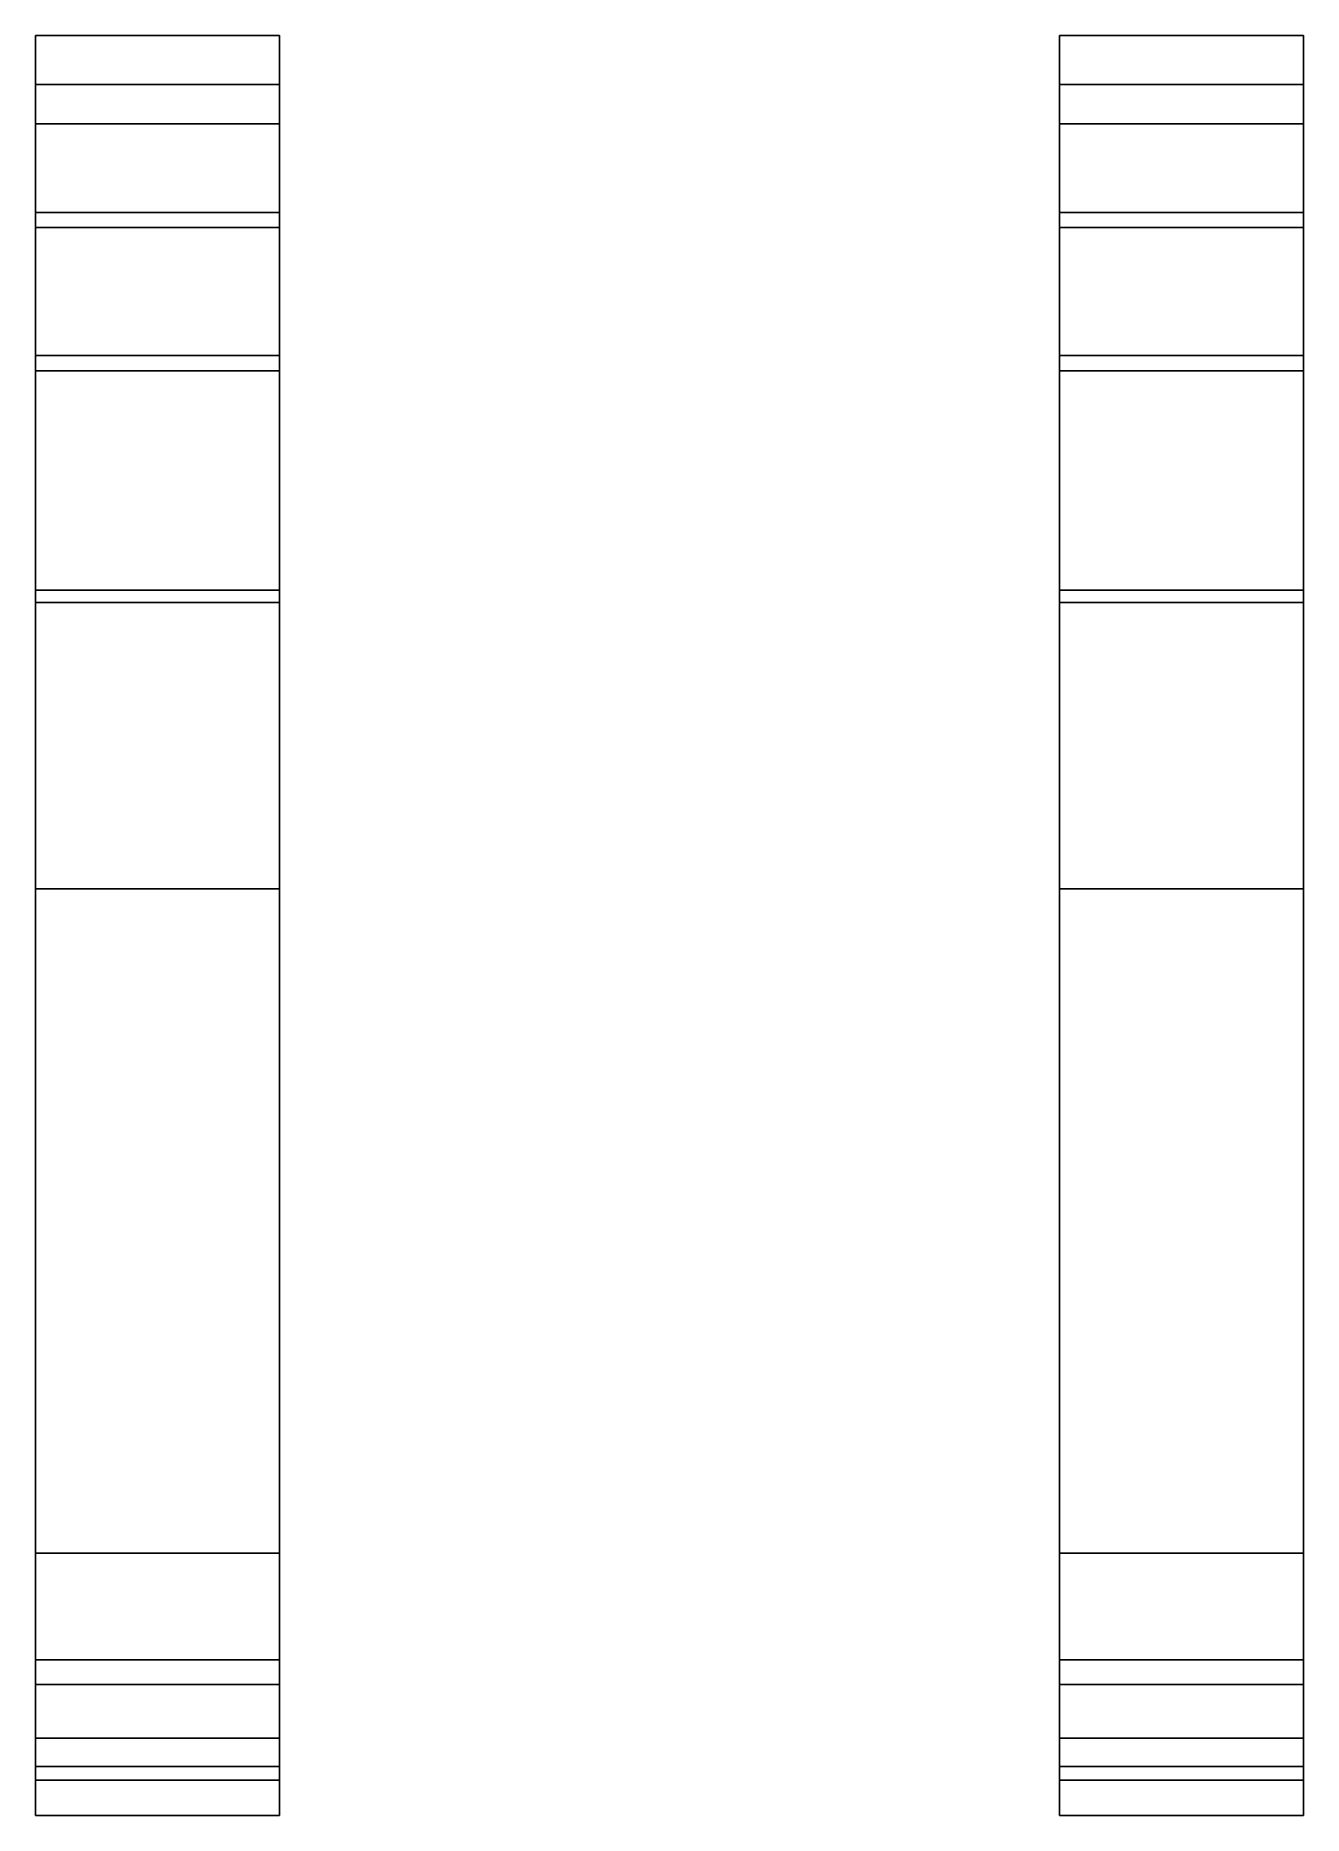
# Model space of a CAD drawing. Extents: x -1.04 to 1.04, y -2.48 to 0.44.
import ezdxf

# ---------------------------------------------------------------- set-up
doc = ezdxf.new("R2010")
doc.units = 0
doc.layers.add('TRACKS', color=3, linetype='CONTINUOUS')

msp = doc.modelspace()

# ---------------------------------------------------------------- linework, layer by layer
at = {"layer": 'TRACKS'}
for points in [[(-1.04, 0.44, 0.6), (-1.04, 0.3598, 0.3531), (-1.04, 0.2951, 0.4002), (-1.04, 0.36, 0.6)], [(-0.64, 0.44, 0.6), (-0.64, 0.3598, 0.3531), (-1.04, 0.3598, 0.3531), (-1.04, 0.44, 0.6)], [(-1.04, 0.3598, 0.8469), (-1.04, 0.44, 0.6), (-1.04, 0.36, 0.6), (-1.04, 0.2951, 0.7998)], [(-0.64, 0.3598, 0.8469), (-0.64, 0.44, 0.6), (-1.04, 0.44, 0.6), (-1.04, 0.3598, 0.8469)], [(-0.64, 0.36, 0.6), (-0.64, 0.2951, 0.4002), (-0.64, 0.3598, 0.3531), (-0.64, 0.44, 0.6)], [(-0.64, 0.2951, 0.7998), (-0.64, 0.36, 0.6), (-0.64, 0.44, 0.6), (-0.64, 0.3598, 0.8469)], [(1.04, 0.3598, 0.8469), (1.04, 0.44, 0.6), (0.64, 0.44, 0.6), (0.64, 0.3598, 0.8469)], [(1.04, 0.44, 0.6), (1.04, 0.3598, 0.3531), (0.64, 0.3598, 0.3531), (0.64, 0.44, 0.6)], [(0.64, 0.3598, 0.8469), (0.64, 0.44, 0.6), (0.64, 0.36, 0.6), (0.64, 0.2951, 0.7998)], [(0.64, 0.44, 0.6), (0.64, 0.3598, 0.3531), (0.64, 0.2951, 0.4002), (0.64, 0.36, 0.6)], [(1.04, 0.36, 0.6), (1.04, 0.2951, 0.4002), (1.04, 0.3598, 0.3531), (1.04, 0.44, 0.6)], [(1.04, 0.2951, 0.7998), (1.04, 0.36, 0.6), (1.04, 0.44, 0.6), (1.04, 0.3598, 0.8469)], [(-0.64, 0.2951, 0.4002), (-0.64, 0.36, 0.6), (-1.04, 0.36, 0.6), (-1.04, 0.2951, 0.4002)], [(-0.64, 0.36, 0.6), (-0.64, 0.2951, 0.7998), (-1.04, 0.2951, 0.7998), (-1.04, 0.36, 0.6)], [(-1.04, 0.1498, 0.9994), (-1.04, 0.3598, 0.8469), (-1.04, 0.2951, 0.7998), (-1.04, 0.1251, 0.9234)], [(-0.64, 0.1498, 0.9994), (-0.64, 0.3598, 0.8469), (-1.04, 0.3598, 0.8469), (-1.04, 0.1498, 0.9994)], [(-1.04, 0.3598, 0.3531), (-1.04, 0.1498, 0.2006), (-1.04, 0.1251, 0.2766), (-1.04, 0.2951, 0.4002)], [(-0.64, 0.3598, 0.3531), (-0.64, 0.1498, 0.2006), (-1.04, 0.1498, 0.2006), (-1.04, 0.3598, 0.3531)], [(-0.64, 0.1251, 0.9234), (-0.64, 0.2951, 0.7998), (-0.64, 0.3598, 0.8469), (-0.64, 0.1498, 0.9994)], [(-0.64, 0.2951, 0.4002), (-0.64, 0.1251, 0.2766), (-0.64, 0.1498, 0.2006), (-0.64, 0.3598, 0.3531)], [(1.04, 0.2951, 0.4002), (1.04, 0.36, 0.6), (0.64, 0.36, 0.6), (0.64, 0.2951, 0.4002)], [(1.04, 0.36, 0.6), (1.04, 0.2951, 0.7998), (0.64, 0.2951, 0.7998), (0.64, 0.36, 0.6)], [(1.04, 0.1498, 0.9994), (1.04, 0.3598, 0.8469), (0.64, 0.3598, 0.8469), (0.64, 0.1498, 0.9994)], [(1.04, 0.3598, 0.3531), (1.04, 0.1498, 0.2006), (0.64, 0.1498, 0.2006), (0.64, 0.3598, 0.3531)], [(0.64, 0.1498, 0.9994), (0.64, 0.3598, 0.8469), (0.64, 0.2951, 0.7998), (0.64, 0.1251, 0.9234)], [(0.64, 0.3598, 0.3531), (0.64, 0.1498, 0.2006), (0.64, 0.1251, 0.2766), (0.64, 0.2951, 0.4002)], [(1.04, 0.2951, 0.4002), (1.04, 0.1251, 0.2766), (1.04, 0.1498, 0.2006), (1.04, 0.3598, 0.3531)], [(1.04, 0.1251, 0.9234), (1.04, 0.2951, 0.7998), (1.04, 0.3598, 0.8469), (1.04, 0.1498, 0.9994)], [(-0.64, 0.1251, 0.2766), (-0.64, 0.2951, 0.4002), (-1.04, 0.2951, 0.4002), (-1.04, 0.1251, 0.2766)], [(-0.64, 0.2951, 0.7998), (-0.64, 0.1251, 0.9234), (-1.04, 0.1251, 0.9234), (-1.04, 0.2951, 0.7998)], [(1.04, 0.1251, 0.2766), (1.04, 0.2951, 0.4002), (0.64, 0.2951, 0.4002), (0.64, 0.1251, 0.2766)], [(1.04, 0.2951, 0.7998), (1.04, 0.1251, 0.9234), (0.64, 0.1251, 0.9234), (0.64, 0.2951, 0.7998)], [(-1.04, -0.1098, 0.9994), (-1.04, 0.1498, 0.9994), (-1.04, 0.1251, 0.9234), (-1.04, -0.0851, 0.9234)], [(-1.04, 0.1498, 0.2006), (-1.04, -0.47), (-1.04, -0.49, 0.08), (-1.04, 0.1251, 0.2766)], [(-0.64, 0.1498, 0.2006), (-0.64, -0.47), (-1.04, -0.47), (-1.04, 0.1498, 0.2006)], [(-0.64, -0.1098, 0.9994), (-0.64, 0.1498, 0.9994), (-1.04, 0.1498, 0.9994), (-1.04, -0.1098, 0.9994)], [(-0.64, -0.0851, 0.9234), (-0.64, 0.1251, 0.9234), (-0.64, 0.1498, 0.9994), (-0.64, -0.1098, 0.9994)], [(-0.64, -0.49, 0.08), (-0.64, -0.47), (-0.64, 0.1498, 0.2006), (-0.64, 0.1251, 0.2766)], [(1.04, -0.1098, 0.9994), (1.04, 0.1498, 0.9994), (0.64, 0.1498, 0.9994), (0.64, -0.1098, 0.9994)], [(0.64, 0.1498, 0.2006), (0.64, -0.47), (0.64, -0.49, 0.08), (0.64, 0.1251, 0.2766)], [(1.04, 0.1498, 0.2006), (1.04, -0.47), (0.64, -0.47), (0.64, 0.1498, 0.2006)], [(0.64, -0.1098, 0.9994), (0.64, 0.1498, 0.9994), (0.64, 0.1251, 0.9234), (0.64, -0.0851, 0.9234)], [(1.04, -0.49, 0.08), (1.04, -0.47), (1.04, 0.1498, 0.2006), (1.04, 0.1251, 0.2766)], [(1.04, -0.0851, 0.9234), (1.04, 0.1251, 0.9234), (1.04, 0.1498, 0.9994), (1.04, -0.1098, 0.9994)], [(-1.04, 0.1251, 0.2766), (-1.04, -0.49, 0.08), (-0.64, -0.49, 0.08), (-0.64, 0.1251, 0.2766)], [(-0.64, 0.1251, 0.9234), (-0.64, -0.0851, 0.9234), (-1.04, -0.0851, 0.9234), (-1.04, 0.1251, 0.9234)], [(1.04, 0.1251, 0.9234), (1.04, -0.0851, 0.9234), (0.64, -0.0851, 0.9234), (0.64, 0.1251, 0.9234)], [(0.64, 0.1251, 0.2766), (0.64, -0.49, 0.08), (1.04, -0.49, 0.08), (1.04, 0.1251, 0.2766)], [(-1.04, -0.0851, 0.9234), (-1.04, -0.96, 0.87), (-1.04, -0.96, 0.95), (-1.04, -0.1098, 0.9994)], [(-0.64, -0.0851, 0.9234), (-0.64, -0.96, 0.87), (-1.04, -0.96, 0.87), (-1.04, -0.0851, 0.9234)], [(-0.64, -0.96, 0.95), (-0.64, -0.96, 0.87), (-0.64, -0.0851, 0.9234), (-0.64, -0.1098, 0.9994)], [(0.64, -0.0851, 0.9234), (0.64, -0.96, 0.87), (0.64, -0.96, 0.95), (0.64, -0.1098, 0.9994)], [(1.04, -0.0851, 0.9234), (1.04, -0.96, 0.87), (0.64, -0.96, 0.87), (0.64, -0.0851, 0.9234)], [(1.04, -0.96, 0.95), (1.04, -0.96, 0.87), (1.04, -0.0851, 0.9234), (1.04, -0.1098, 0.9994)], [(-1.04, -0.1098, 0.9994), (-1.04, -0.96, 0.95), (-0.64, -0.96, 0.95), (-0.64, -0.1098, 0.9994)], [(0.64, -0.1098, 0.9994), (0.64, -0.96, 0.95), (1.04, -0.96, 0.95), (1.04, -0.1098, 0.9994)], [(-0.64, -0.47), (-0.64, -2.05), (-1.04, -2.05), (-1.04, -0.47)], [(-1.04, -0.47), (-1.04, -2.05), (-1.04, -2.05, 0.08), (-1.04, -0.49, 0.08)], [(-1.04, -0.49, 0.08), (-1.04, -2.05, 0.08), (-0.64, -2.05, 0.08), (-0.64, -0.49, 0.08)], [(-0.64, -2.05, 0.08), (-0.64, -2.05), (-0.64, -0.47), (-0.64, -0.49, 0.08)], [(0.64, -0.47), (0.64, -2.05), (0.64, -2.05, 0.08), (0.64, -0.49, 0.08)], [(1.04, -0.47), (1.04, -2.05), (0.64, -2.05), (0.64, -0.47)], [(0.64, -0.49, 0.08), (0.64, -2.05, 0.08), (1.04, -2.05, 0.08), (1.04, -0.49, 0.08)], [(1.04, -2.05, 0.08), (1.04, -2.05), (1.04, -0.47), (1.04, -0.49, 0.08)], [(-0.64, -0.96, 0.87), (-0.64, -2.05, 0.78), (-1.04, -2.05, 0.78), (-1.04, -0.96, 0.87)], [(-1.04, -0.96, 0.87), (-1.04, -2.05, 0.78), (-1.04, -2.05, 0.86), (-1.04, -0.96, 0.95)], [(-1.04, -0.96, 0.95), (-1.04, -2.05, 0.86), (-0.64, -2.05, 0.86), (-0.64, -0.96, 0.95)], [(-0.64, -2.05, 0.86), (-0.64, -2.05, 0.78), (-0.64, -0.96, 0.87), (-0.64, -0.96, 0.95)], [(0.64, -0.96, 0.87), (0.64, -2.05, 0.78), (0.64, -2.05, 0.86), (0.64, -0.96, 0.95)], [(1.04, -0.96, 0.87), (1.04, -2.05, 0.78), (0.64, -2.05, 0.78), (0.64, -0.96, 0.87)], [(0.64, -0.96, 0.95), (0.64, -2.05, 0.86), (1.04, -2.05, 0.86), (1.04, -0.96, 0.95)], [(1.04, -2.05, 0.86), (1.04, -2.05, 0.78), (1.04, -0.96, 0.87), (1.04, -0.96, 0.95)], [(-1.04, -2.05), (-1.04, -2.265, 0.0576), (-1.04, -2.225, 0.1269), (-1.04, -2.05, 0.08)], [(-0.64, -2.225, 0.1269), (-0.64, -2.05, 0.08), (-1.04, -2.05, 0.08), (-1.04, -2.225, 0.1269)], [(-0.64, -2.05), (-0.64, -2.265, 0.0576), (-1.04, -2.265, 0.0576), (-1.04, -2.05)], [(-1.04, -2.265, 0.8024), (-1.04, -2.05, 0.86), (-1.04, -2.05, 0.78), (-1.04, -2.225, 0.7331)], [(-0.64, -2.05, 0.78), (-0.64, -2.225, 0.7331), (-1.04, -2.225, 0.7331), (-1.04, -2.05, 0.78)], [(-0.64, -2.265, 0.8024), (-0.64, -2.05, 0.86), (-1.04, -2.05, 0.86), (-1.04, -2.265, 0.8024)], [(-0.64, -2.05, 0.08), (-0.64, -2.225, 0.1269), (-0.64, -2.265, 0.0576), (-0.64, -2.05)], [(-0.64, -2.225, 0.7331), (-0.64, -2.05, 0.78), (-0.64, -2.05, 0.86), (-0.64, -2.265, 0.8024)], [(1.04, -2.05, 0.78), (1.04, -2.225, 0.7331), (0.64, -2.225, 0.7331), (0.64, -2.05, 0.78)], [(1.04, -2.225, 0.1269), (1.04, -2.05, 0.08), (0.64, -2.05, 0.08), (0.64, -2.225, 0.1269)], [(1.04, -2.265, 0.8024), (1.04, -2.05, 0.86), (0.64, -2.05, 0.86), (0.64, -2.265, 0.8024)], [(1.04, -2.05), (1.04, -2.265, 0.0576), (0.64, -2.265, 0.0576), (0.64, -2.05)], [(0.64, -2.05), (0.64, -2.265, 0.0576), (0.64, -2.225, 0.1269), (0.64, -2.05, 0.08)], [(0.64, -2.265, 0.8024), (0.64, -2.05, 0.86), (0.64, -2.05, 0.78), (0.64, -2.225, 0.7331)], [(1.04, -2.225, 0.7331), (1.04, -2.05, 0.78), (1.04, -2.05, 0.86), (1.04, -2.265, 0.8024)], [(1.04, -2.05, 0.08), (1.04, -2.225, 0.1269), (1.04, -2.265, 0.0576), (1.04, -2.05)], [(-1.04, -2.265, 0.0576), (-1.04, -2.4224, 0.215), (-1.04, -2.3531, 0.255), (-1.04, -2.225, 0.1269)], [(-0.64, -2.3531, 0.255), (-0.64, -2.225, 0.1269), (-1.04, -2.225, 0.1269), (-1.04, -2.3531, 0.255)], [(-1.04, -2.4224, 0.645), (-1.04, -2.265, 0.8024), (-1.04, -2.225, 0.7331), (-1.04, -2.3531, 0.605)], [(-0.64, -2.225, 0.7331), (-0.64, -2.3531, 0.605), (-1.04, -2.3531, 0.605), (-1.04, -2.225, 0.7331)], [(-0.64, -2.225, 0.1269), (-0.64, -2.3531, 0.255), (-0.64, -2.4224, 0.215), (-0.64, -2.265, 0.0576)], [(-0.64, -2.3531, 0.605), (-0.64, -2.225, 0.7331), (-0.64, -2.265, 0.8024), (-0.64, -2.4224, 0.645)], [(1.04, -2.225, 0.7331), (1.04, -2.3531, 0.605), (0.64, -2.3531, 0.605), (0.64, -2.225, 0.7331)], [(1.04, -2.3531, 0.255), (1.04, -2.225, 0.1269), (0.64, -2.225, 0.1269), (0.64, -2.3531, 0.255)], [(0.64, -2.265, 0.0576), (0.64, -2.4224, 0.215), (0.64, -2.3531, 0.255), (0.64, -2.225, 0.1269)], [(0.64, -2.4224, 0.645), (0.64, -2.265, 0.8024), (0.64, -2.225, 0.7331), (0.64, -2.3531, 0.605)], [(1.04, -2.3531, 0.605), (1.04, -2.225, 0.7331), (1.04, -2.265, 0.8024), (1.04, -2.4224, 0.645)], [(1.04, -2.225, 0.1269), (1.04, -2.3531, 0.255), (1.04, -2.4224, 0.215), (1.04, -2.265, 0.0576)], [(-0.64, -2.265, 0.0576), (-0.64, -2.4224, 0.215), (-1.04, -2.4224, 0.215), (-1.04, -2.265, 0.0576)], [(-0.64, -2.4224, 0.645), (-0.64, -2.265, 0.8024), (-1.04, -2.265, 0.8024), (-1.04, -2.4224, 0.645)], [(1.04, -2.4224, 0.645), (1.04, -2.265, 0.8024), (0.64, -2.265, 0.8024), (0.64, -2.4224, 0.645)], [(1.04, -2.265, 0.0576), (1.04, -2.4224, 0.215), (0.64, -2.4224, 0.215), (0.64, -2.265, 0.0576)], [(-1.04, -2.48, 0.43), (-1.04, -2.4224, 0.645), (-1.04, -2.3531, 0.605), (-1.04, -2.4, 0.43)], [(-0.64, -2.3531, 0.605), (-0.64, -2.4, 0.43), (-1.04, -2.4, 0.43), (-1.04, -2.3531, 0.605)], [(-1.04, -2.4224, 0.215), (-1.04, -2.48, 0.43), (-1.04, -2.4, 0.43), (-1.04, -2.3531, 0.255)], [(-0.64, -2.4, 0.43), (-0.64, -2.3531, 0.255), (-1.04, -2.3531, 0.255), (-1.04, -2.4, 0.43)], [(-0.64, -2.4, 0.43), (-0.64, -2.3531, 0.605), (-0.64, -2.4224, 0.645), (-0.64, -2.48, 0.43)], [(-0.64, -2.3531, 0.255), (-0.64, -2.4, 0.43), (-0.64, -2.48, 0.43), (-0.64, -2.4224, 0.215)], [(1.04, -2.3531, 0.605), (1.04, -2.4, 0.43), (0.64, -2.4, 0.43), (0.64, -2.3531, 0.605)], [(1.04, -2.4, 0.43), (1.04, -2.3531, 0.255), (0.64, -2.3531, 0.255), (0.64, -2.4, 0.43)], [(0.64, -2.4224, 0.215), (0.64, -2.48, 0.43), (0.64, -2.4, 0.43), (0.64, -2.3531, 0.255)], [(0.64, -2.48, 0.43), (0.64, -2.4224, 0.645), (0.64, -2.3531, 0.605), (0.64, -2.4, 0.43)], [(1.04, -2.4, 0.43), (1.04, -2.3531, 0.605), (1.04, -2.4224, 0.645), (1.04, -2.48, 0.43)], [(1.04, -2.3531, 0.255), (1.04, -2.4, 0.43), (1.04, -2.48, 0.43), (1.04, -2.4224, 0.215)], [(-0.64, -2.48, 0.43), (-0.64, -2.4224, 0.645), (-1.04, -2.4224, 0.645), (-1.04, -2.48, 0.43)], [(-0.64, -2.4224, 0.215), (-0.64, -2.48, 0.43), (-1.04, -2.48, 0.43), (-1.04, -2.4224, 0.215)], [(1.04, -2.48, 0.43), (1.04, -2.4224, 0.645), (0.64, -2.4224, 0.645), (0.64, -2.48, 0.43)], [(1.04, -2.4224, 0.215), (1.04, -2.48, 0.43), (0.64, -2.48, 0.43), (0.64, -2.4224, 0.215)]]:
    msp.add_3dface(points, dxfattribs=at)

doc.saveas('drawing.dxf')
